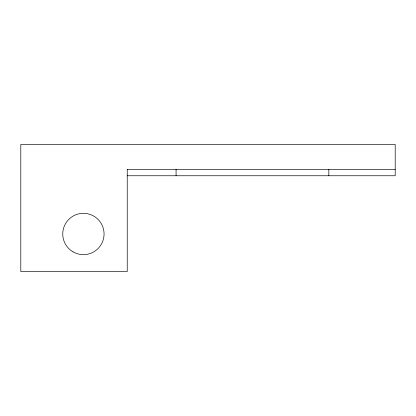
<?xml version="1.0" encoding="UTF-8"?>
<svg xmlns="http://www.w3.org/2000/svg" width="416" height="416" viewBox="0 0 416 416"><rect width="100%" height="100%" fill="white"/><g stroke="black" fill="none" stroke-linecap="round" stroke-linejoin="round"><path stroke-width="0.62" d="M127.234 169.494L395.2 169.494M127.223 175.755L395.2 175.755L395.2 144.451L20.8 144.451L20.8 271.549L127.234 271.549L127.234 169.281M328.832 169.281L328.832 175.755M176.072 169.281L176.072 175.755M73.081 251.878A20.66 20.66 0 0 0 104.068 233.984A20.66 20.66 0 0 0 73.081 216.091A20.66 20.66 0 0 0 73.081 251.878"/></g></svg>
